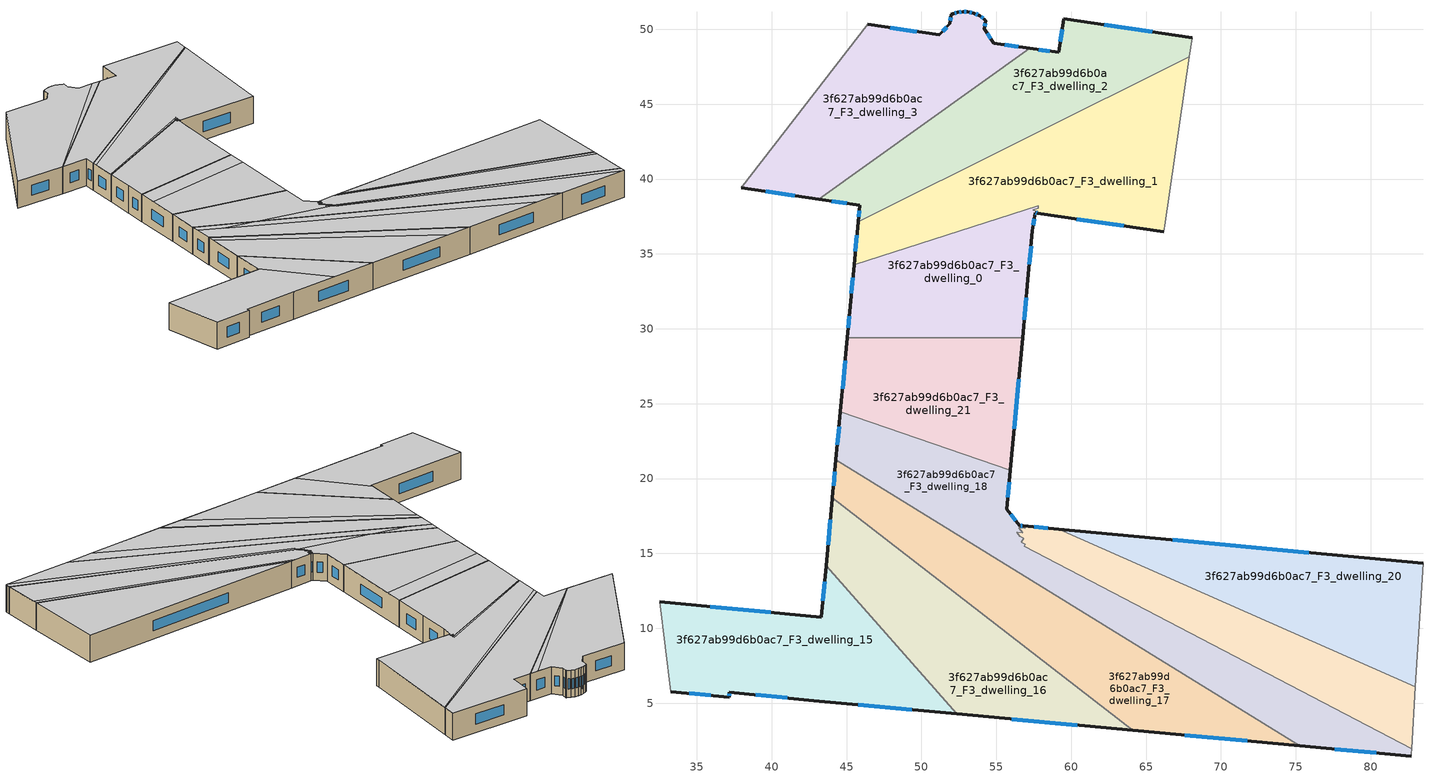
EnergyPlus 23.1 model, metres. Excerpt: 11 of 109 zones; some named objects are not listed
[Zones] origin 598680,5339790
3f627ab99d6b0ac7_F3_dwelling_0
 floor to 3f627ab99d6b0ac7_F2_dwelling_0 (EU_floor_Construction): 57.81,38.22 57.79,38.05 57.47,37.95 57.46,37.91 57.76,37.87 57.74,37.72 57.59,37.74 57.41,36.54 57.12,33.28 56.76,29.4 45.06,29.4 45.25,31.51 45.51,34.28 z9
 wall outside (EU_wall_Construction): 56.76,29.4 57.12,33.28 57.41,36.54 57.59,37.74 57.74,37.72 / 45.51,34.28 45.25,31.51 45.06,29.4 z9:12
 wall to 3f627ab99d6b0ac7_F3_dwelling_21 (EU_wall_Construction): 45.06,29.4 56.76,29.4 z9:12
 wall to 3f627ab99d6b0ac7_F3_dwelling_1 (EU_wall_Construction): 57.74,37.72 57.76,37.87 57.46,37.91 57.47,37.95 57.79,38.05 57.81,38.22 45.51,34.28 z9:12
 window (EU_Window_Construction): 57.64,37.74 57.69,37.73 / 57.47,36.92 57.53,37.36 / 57.21,34.3 57.32,35.52 / 56.87,30.62 57,32.07 / 45.19,30.85 45.12,30.06 / 45.43,33.41 45.33,32.38 z9.94:11.06
 ceiling to 3f627ab99d6b0ac7_F4_dwelling_0 (EU_floor_Construction): 56.76,29.4 57.12,33.28 57.41,36.54 57.59,37.74 57.74,37.72 57.76,37.87 57.46,37.91 57.49,38.11 45.51,34.28 45.25,31.51 45.06,29.4 z12
 ceiling to 3f627ab99d6b0ac7_F4_dwelling_1 (EU_floor_Construction): 57.79,38.05 57.81,38.22 57.49,38.11 57.47,37.93 57.47,37.95 z12
3f627ab99d6b0ac7_F3_dwelling_1
 floor to 3f627ab99d6b0ac7_F2_dwelling_1 (EU_floor_Construction): 67.9,48.16 66.23,36.89 66.17,36.48 57.74,37.72 57.76,37.87 57.46,37.91 57.47,37.95 57.79,38.05 57.81,38.22 45.51,34.28 45.77,37.14 z9
 wall outside (EU_wall_Construction): 57.74,37.72 66.17,36.48 / 45.77,37.14 45.51,34.28 z9:12
 wall to 3f627ab99d6b0ac7_F3_dwelling_2 (EU_wall_Construction): 67.9,48.16 45.77,37.14 z9:12
 wall adiabatic (EU_wall_Construction): 66.17,36.48 66.23,36.89 67.9,48.16 z9:12
 window (EU_Window_Construction): 60.38,37.33 63.53,36.87 / 45.69,36.24 45.59,35.18 z9.94:11.06
 ceiling to 3f627ab99d6b0ac7_F4_dwelling_1 (EU_floor_Construction): 66.17,36.48 66.23,36.89 67.88,48.04 45.73,36.64 45.53,34.42 57.85,38.47 57.82,38.3 57.51,38.2 57.49,38.11 57.81,38.22 57.79,38.05 57.47,37.95 57.46,37.91 57.76,37.87 57.74,37.72 z12
 ceiling to 3f627ab99d6b0ac7_F4_dwelling_0 (EU_floor_Construction): 57.49,38.11 57.51,38.2 57.82,38.3 57.85,38.47 45.53,34.42 45.51,34.28 z12
 ceiling to 3f627ab99d6b0ac7_F4_dwelling_2 (EU_floor_Construction): 67.88,48.04 67.9,48.16 45.77,37.14 45.73,36.64 z12
3f627ab99d6b0ac7_F3_dwelling_15
 floor to 3f627ab99d6b0ac7_F2_dwelling_15 (EU_floor_Construction): 43.64,14.2 52.36,4.29 42.8,5.18 37.16,5.73 37.16,5.41 33.28,5.78 32.51,11.76 43.32,10.76 z9
 wall outside (EU_wall_Construction): 33.28,5.78 37.16,5.41 37.16,5.73 42.8,5.18 52.36,4.29 / 43.64,14.2 43.32,10.76 32.51,11.76 z9:12
 wall to 3f627ab99d6b0ac7_F3_dwelling_14 (EU_wall_Construction): 32.51,11.76 33.28,5.78 z9:12
 wall to 3f627ab99d6b0ac7_F3_dwelling_16 (EU_wall_Construction): 52.36,4.29 43.64,14.2 z9:12
 window (EU_Window_Construction): 37.16,5.51 37.16,5.63 / 34.49,5.66 35.94,5.53 / 39.93,11.07 35.9,11.45 / 43.54,13.12 43.42,11.83 / 45.8,4.9 49.37,4.57 / 38.93,5.56 41.03,5.35 z9.94:11.06
 ceiling to 3f627ab99d6b0ac7_F4_dwelling_15 (EU_floor_Construction): 52.36,4.29 43.64,14.19 43.34,10.94 47.75,4.72 z12
 ceiling to 3f627ab99d6b0ac7_F4_dwelling_14 (EU_floor_Construction): 47.75,4.72 43.34,10.94 43.32,10.76 32.51,11.76 33.28,5.78 37.16,5.41 37.16,5.73 42.8,5.18 z12
3f627ab99d6b0ac7_F3_dwelling_16
 floor to 3f627ab99d6b0ac7_F2_dwelling_16 (EU_floor_Construction): 64.1,3.2 52.36,4.29 43.64,14.2 44.06,18.65 44.06,18.71 z9
 wall outside (EU_wall_Construction): 44.06,18.71 44.06,18.65 43.64,14.2 / 52.36,4.29 64.1,3.2 z9:12
 wall to 3f627ab99d6b0ac7_F3_dwelling_17 (EU_wall_Construction): 64.1,3.2 44.06,18.71 z9:12
 window (EU_Window_Construction): 43.93,17.26 43.77,15.59 / 56.04,3.95 60.42,3.54 z9.94:11.06
 ceiling to 3f627ab99d6b0ac7_F4_dwelling_16 (EU_floor_Construction): 64.1,3.2 44.06,18.71 43.99,17.99 61.53,3.43 z12
 ceiling to 3f627ab99d6b0ac7_F4_dwelling_15 (EU_floor_Construction): 61.53,3.43 43.99,17.99 43.64,14.19 52.36,4.29 z12
3f627ab99d6b0ac7_F3_dwelling_17
 floor to 3f627ab99d6b0ac7_F2_dwelling_17 (EU_floor_Construction): 75.26,2.16 64.1,3.2 44.06,18.71 44.3,21.26 z9
 wall outside (EU_wall_Construction): 64.1,3.2 75.26,2.16 / 44.3,21.26 44.06,18.71 z9:12
 wall to 3f627ab99d6b0ac7_F3_dwelling_18 (EU_wall_Construction): 75.26,2.16 44.3,21.26 z9:12
 window (EU_Window_Construction): 67.6,2.87 71.76,2.48 / 44.22,20.46 44.13,19.51 z9.94:11.06
 ceiling to 3f627ab99d6b0ac7_F4_dwelling_17 (EU_floor_Construction): 75.26,2.16 49.69,17.94 46.3,19.12 72.37,2.43 z12
 ceiling to 3f627ab99d6b0ac7_F4_dwelling_16 (EU_floor_Construction): 72.37,2.43 44.22,20.45 44.06,18.71 64.1,3.2 z12
 ceiling to 3f627ab99d6b0ac7_F4_dwelling_20 (EU_floor_Construction): 49.69,17.94 44.3,21.26 44.22,20.45 46.3,19.12 z12
3f627ab99d6b0ac7_F3_dwelling_18
 floor to 3f627ab99d6b0ac7_F2_dwelling_18 (EU_floor_Construction): 82.73,1.97 82.7,1.61 82.7,1.46 75.26,2.16 44.3,21.26 44.59,24.46 55.93,20.56 55.69,17.95 56.58,16.86 56.8,16.84 56.93,16.67 56.51,16.71 56.78,16.39 56.36,16.43 56.58,16.15 56.85,16.01 56.68,15.75 56.95,15.62 56.87,15.49 z9
 wall outside (EU_wall_Construction): 56.8,16.84 56.58,16.86 55.69,17.95 55.93,20.56 / 75.26,2.16 82.7,1.46 / 44.59,24.46 44.3,21.26 z9:12
 wall to 3f627ab99d6b0ac7_F3_dwelling_21 (EU_wall_Construction): 55.93,20.56 44.59,24.46 z9:12
 wall to 3f627ab99d6b0ac7_F3_dwelling_19 (EU_wall_Construction): 82.73,1.97 56.87,15.49 56.95,15.62 56.68,15.75 56.85,16.01 56.58,16.15 56.36,16.43 56.78,16.39 56.51,16.71 56.93,16.67 56.8,16.84 z9:12
 wall adiabatic (EU_wall_Construction): 82.7,1.46 82.7,1.61 82.73,1.97 z9:12
 window (EU_Window_Construction): 55.76,18.77 55.85,19.74 / 56.3,17.2 55.97,17.61 / 56.73,16.84 56.65,16.85 / 77.59,1.94 80.37,1.68 / 44.5,23.46 44.39,22.27 z9.94:11.06
 ceiling to 3f627ab99d6b0ac7_F4_dwelling_20 (EU_floor_Construction): 57.13,15.33 57.14,15.35 56.87,15.49 56.95,15.62 56.68,15.75 56.78,15.91 56.36,16.43 56.43,16.42 56.78,16.39 56.51,16.71 56.93,16.68 56.8,16.84 56.58,16.86 55.69,17.95 55.93,20.56 44.6,24.46 44.3,21.26 49.69,17.94 z12
 ceiling to 3f627ab99d6b0ac7_F4_dwelling_17 (EU_floor_Construction): 82.53,1.48 57.23,14.99 57.33,15.11 57.06,15.25 57.13,15.33 49.69,17.94 75.26,2.16 z12
 ceiling to 3f627ab99d6b0ac7_F4_dwelling_18 (EU_floor_Construction): 56.78,15.91 56.85,16.01 56.59,16.14 z12; 82.7,1.46 82.7,1.61 82.73,1.97 57.14,15.35 57.06,15.25 57.33,15.11 57.23,14.99 82.53,1.48 z12
3f627ab99d6b0ac7_F3_dwelling_19
 floor to 3f627ab99d6b0ac7_F2_dwelling_19 (EU_floor_Construction): 82.98,6.09 82.73,1.97 56.87,15.49 56.95,15.62 56.68,15.75 56.85,16.01 56.59,16.15 56.36,16.43 56.78,16.39 56.51,16.71 56.93,16.67 56.8,16.84 59.17,16.62 z9
 wall outside (EU_wall_Construction): 59.17,16.62 56.8,16.84 z9:12
 wall to 3f627ab99d6b0ac7_F3_dwelling_20 (EU_wall_Construction): 82.98,6.09 59.17,16.62 z9:12
 wall adiabatic (EU_wall_Construction): 82.73,1.97 82.98,6.09 z9:12
 window (EU_Window_Construction): 58.43,16.69 57.54,16.77 z9.94:11.06
 ceiling to 3f627ab99d6b0ac7_F4_dwelling_18 (EU_floor_Construction): 82.73,1.97 82.96,5.68 58.52,16.68 56.8,16.84 56.93,16.67 56.51,16.71 56.78,16.39 56.36,16.43 56.59,16.15 56.85,16.01 56.78,15.91 57,15.64 56.99,15.63 57.26,15.49 57.14,15.35 z12
 ceiling to 3f627ab99d6b0ac7_F4_dwelling_20 (EU_floor_Construction): 57.14,15.35 57.26,15.49 56.99,15.63 57,15.64 56.78,15.91 56.68,15.75 56.95,15.62 56.87,15.49 z12
 ceiling adiabatic (EU_roof_Construction): 82.96,5.68 82.98,6.09 59.17,16.62 58.52,16.68 z12
3f627ab99d6b0ac7_F3_dwelling_2
 floor to 3f627ab99d6b0ac7_F2_dwelling_2 (EU_floor_Construction): 68.09,49.44 67.9,48.16 45.77,37.14 45.87,38.25 43.16,38.65 57.24,48.73 59.17,48.46 59.52,50.7 z9
 wall outside (EU_wall_Construction): 68.09,49.44 59.52,50.7 59.17,48.46 57.24,48.73 / 43.16,38.65 45.87,38.25 45.77,37.14 z9:12
 wall adiabatic (EU_wall_Construction): 67.9,48.16 68.09,49.44 z9:12
 wall to 3f627ab99d6b0ac7_F3_dwelling_3 (EU_wall_Construction): 57.24,48.73 43.16,38.65 z9:12
 window (EU_Window_Construction): 65.4,49.84 62.2,50.31 / 45.84,37.9 45.8,37.49 / 44.01,38.52 45.02,38.37 / 58.57,48.54 57.85,48.65 / 59.41,50 59.28,49.16 z9.94:11.06
 ceiling to 3f627ab99d6b0ac7_F4_dwelling_2 (EU_floor_Construction): 67.9,48.16 68.09,49.44 59.52,50.7 59.17,48.46 57.24,48.73 43.16,38.65 45.87,38.25 45.77,37.14 z12
3f627ab99d6b0ac7_F3_dwelling_20
 floor to 3f627ab99d6b0ac7_F2_dwelling_20 (EU_floor_Construction): 83.49,14.36 82.98,6.09 59.17,16.62 z9
 wall outside (EU_wall_Construction): 83.49,14.36 59.17,16.62 z9:12
 wall adiabatic (EU_wall_Construction): 82.98,6.09 83.49,14.36 z9:12
 window (EU_Window_Construction): 75.87,15.06 66.8,15.91 z9.94:11.06
 ceiling adiabatic (EU_roof_Construction): 82.98,6.09 83.49,14.36 59.17,16.62 z12
3f627ab99d6b0ac7_F3_dwelling_21
 floor to 3f627ab99d6b0ac7_F2_dwelling_21 (EU_floor_Construction): 56.76,29.4 55.93,20.56 44.59,24.46 45.06,29.4 z9
 wall outside (EU_wall_Construction): 45.06,29.4 44.59,24.46 / 55.93,20.56 56.76,29.4 z9:12
 window (EU_Window_Construction): 44.91,27.86 44.74,26.01 / 56.19,23.33 56.5,26.63 z9.94:11.06
 ceiling to 3f627ab99d6b0ac7_F4_dwelling_20 (EU_floor_Construction): 55.93,20.56 56.58,27.55 44.88,27.55 44.6,24.46 z12
 ceiling to 3f627ab99d6b0ac7_F4_dwelling_0 (EU_floor_Construction): 56.58,27.55 56.76,29.4 45.06,29.4 44.88,27.55 z12
3f627ab99d6b0ac7_F3_dwelling_3
 floor to 3f627ab99d6b0ac7_F2_dwelling_3 (EU_floor_Construction): 57.24,48.73 43.16,38.65 37.98,39.41 46.43,50.34 51.19,49.63 51.9,50.36 52.01,51.01 52.09,51.04 52.13,51.05 52.44,51.13 52.76,51.17 53.09,51.16 53.5,51.08 53.9,50.91 54.24,50.65 54.26,50.63 54.28,50.61 54.3,50.58 54.21,50.04 54.82,49.07 z9
 wall outside (EU_wall_Construction): 57.24,48.73 54.82,49.07 54.21,50.04 54.3,50.58 54.28,50.61 54.26,50.63 54.24,50.65 53.9,50.91 53.5,51.08 53.09,51.16 52.76,51.17 52.44,51.13 52.13,51.05 52.09,51.04 52.01,51.01 51.9,50.36 51.19,49.63 46.43,50.34 / 37.98,39.41 43.16,38.65 z9:12
 wall to 3f627ab99d6b0ac7_F3_dwelling_4 (EU_wall_Construction): 46.43,50.34 37.98,39.41 z9:12
 window (EU_Window_Construction): 51.98,50.81 51.94,50.56 / 52.34,51.11 52.23,51.08 / 52.66,51.16 52.54,51.15 / 52.99,51.16 52.86,51.16 / 53.37,51.1 53.22,51.13 / 53.77,50.96 53.62,51.03 / 54.13,50.73 54,50.83 / 54.24,50.21 54.27,50.41 / 54.63,49.38 54.4,49.74 / 56.48,48.84 55.58,48.97 / 39.61,39.17 41.54,38.89 / 49.69,49.85 47.92,50.12 / 51.68,50.13 51.41,49.86 z9.94:11.06
 ceiling to 3f627ab99d6b0ac7_F4_dwelling_3 (EU_floor_Construction): 56.31,48.86 54.82,49.07 54.21,50.04 54.3,50.58 54.28,50.61 54.26,50.63 54.24,50.65 53.9,50.91 53.5,51.08 53.09,51.16 52.76,51.17 52.44,51.13 52.13,51.05 52.09,51.04 52.01,51.01 51.9,50.36 51.19,49.63 46.43,50.34 37.98,39.41 43.08,38.66 z12
 ceiling to 3f627ab99d6b0ac7_F4_dwelling_2 (EU_floor_Construction): 57.24,48.73 56.31,48.86 43.08,38.66 43.16,38.65 z12
[Building]
EU S2 Campaign: North Axis=0; Terrain=City; Solar Distribution=FullExterior
[Site:Location]
Vienna: Latitude=48; Longitude=16.5; Time Zone=1; Elevation=183
[SizingPeriod:WeatherFileDays]
AnnualSizingPeriod: Begin Month=1; Begin Day of Month=1; End Month=12; End Day of Month=31; Day of Week for Start Day=Monday; Use Weather File Daylight Saving Period=No; Use Weather File Rain and Snow Indicators=No
[MATERIAL]
EU_InternalMass_Material: Roughness=MediumRough; Thickness=0.1; Conductivity=1; Density=1800; Specific Heat=900; Thermal Absorptance=0.9; Solar Absorptance=0.7; Visible Absorptance=0.7
[MATERIAL:NOMASS] Roughness=MediumRough; Thermal Absorptance=0.9; Solar Absorptance=0.7; Visible Absorptance=0.7
Name | Thermal Resistance
EU_wall_NoMass | 0.914258
EU_roof_NoMass | 0.954009
EU_floor_NoMass | 1.09711
[WINDOWMATERIAL:SIMPLEGLAZINGSYSTEM]
EU_Window_SimpleGlazing: UFactor=2.09642; Solar Heat Gain Coefficient=0.65; Visible Transmittance=0.65
[CONSTRUCTION]
EU_wall_Construction: EU_wall_NoMass
EU_roof_Construction: EU_roof_NoMass
EU_floor_Construction: EU_floor_NoMass
EU_Window_Construction: EU_Window_SimpleGlazing
EU_InternalMass_Construction: EU_InternalMass_Material
[ZONE] Type=1; Multiplier=1; Ceiling Height=autocalculate; Floor Area=autocalculate; Part of Total Floor Area=Yes
Name | Volume
3f627ab99d6b0ac7_F3_dwelling_0 | 239.164
3f627ab99d6b0ac7_F3_dwelling_1 | 371.84
3f627ab99d6b0ac7_F3_dwelling_15 | 305.506
3f627ab99d6b0ac7_F3_dwelling_16 | 305.478
3f627ab99d6b0ac7_F3_dwelling_17 | 353.829
3f627ab99d6b0ac7_F3_dwelling_18 | 381.595
3f627ab99d6b0ac7_F3_dwelling_19 | 246.897
3f627ab99d6b0ac7_F3_dwelling_2 | 305.7
3f627ab99d6b0ac7_F3_dwelling_20 | 303.207
3f627ab99d6b0ac7_F3_dwelling_21 | 241.925
3f627ab99d6b0ac7_F3_dwelling_3 | 305.278
[INTERNALMASS] Construction=EU_InternalMass_Construction
Name | Zone or ZoneList | Surface Area
3f627ab99d6b0ac7_F3_dwelling_0_EU_InternalMass | 3f627ab99d6b0ac7_F3_dwelling_0 | 79.7212
3f627ab99d6b0ac7_F3_dwelling_1_EU_InternalMass | 3f627ab99d6b0ac7_F3_dwelling_1 | 123.945
3f627ab99d6b0ac7_F3_dwelling_2_EU_InternalMass | 3f627ab99d6b0ac7_F3_dwelling_2 | 101.901
3f627ab99d6b0ac7_F3_dwelling_3_EU_InternalMass | 3f627ab99d6b0ac7_F3_dwelling_3 | 101.759
3f627ab99d6b0ac7_F3_dwelling_15_EU_InternalMass | 3f627ab99d6b0ac7_F3_dwelling_15 | 101.832
3f627ab99d6b0ac7_F3_dwelling_16_EU_InternalMass | 3f627ab99d6b0ac7_F3_dwelling_16 | 101.825
3f627ab99d6b0ac7_F3_dwelling_17_EU_InternalMass | 3f627ab99d6b0ac7_F3_dwelling_17 | 117.942
3f627ab99d6b0ac7_F3_dwelling_18_EU_InternalMass | 3f627ab99d6b0ac7_F3_dwelling_18 | 127.199
3f627ab99d6b0ac7_F3_dwelling_19_EU_InternalMass | 3f627ab99d6b0ac7_F3_dwelling_19 | 82.3
3f627ab99d6b0ac7_F3_dwelling_20_EU_InternalMass | 3f627ab99d6b0ac7_F3_dwelling_20 | 101.069
3f627ab99d6b0ac7_F3_dwelling_21_EU_InternalMass | 3f627ab99d6b0ac7_F3_dwelling_21 | 80.6418
[OTHEREQUIPMENT] Fuel Type=Electricity; Design Level Calculation Method=Watts/Area; Power per Zone Floor Area=1; Fraction Latent=0; Fraction Radiant=0; Fraction Lost=0; Carbon Dioxide Generation Rate=0; EndUse Subcategory=EU_Step8_InternalGains
Name | Zone or ZoneList or Space or SpaceList | Schedule
EU_Step8_InternalGain_3f627ab99d6b0ac7_F3_dwelling_0_f000 | 3f627ab99d6b0ac7_F3_dwelling_0 | EU_Step8_GainSchedule_3f627ab99d6b0ac7_F3_dwelling_0_f000
EU_Step8_InternalGain_3f627ab99d6b0ac7_F3_dwelling_1_f000 | 3f627ab99d6b0ac7_F3_dwelling_1 | EU_Step8_GainSchedule_3f627ab99d6b0ac7_F3_dwelling_1_f000
EU_Step8_InternalGain_3f627ab99d6b0ac7_F3_dwelling_2_f000 | 3f627ab99d6b0ac7_F3_dwelling_2 | EU_Step8_GainSchedule_3f627ab99d6b0ac7_F3_dwelling_2_f000
EU_Step8_InternalGain_3f627ab99d6b0ac7_F3_dwelling_3_f000 | 3f627ab99d6b0ac7_F3_dwelling_3 | EU_Step8_GainSchedule_3f627ab99d6b0ac7_F3_dwelling_3_f000
EU_Step8_InternalGain_3f627ab99d6b0ac7_F3_dwelling_15_f000 | 3f627ab99d6b0ac7_F3_dwelling_15 | EU_Step8_GainSchedule_3f627ab99d6b0ac7_F3_dwelling_15_f000
EU_Step8_InternalGain_3f627ab99d6b0ac7_F3_dwelling_16_f000 | 3f627ab99d6b0ac7_F3_dwelling_16 | EU_Step8_GainSchedule_3f627ab99d6b0ac7_F3_dwelling_16_f000
EU_Step8_InternalGain_3f627ab99d6b0ac7_F3_dwelling_17_f000 | 3f627ab99d6b0ac7_F3_dwelling_17 | EU_Step8_GainSchedule_3f627ab99d6b0ac7_F3_dwelling_17_f000
EU_Step8_InternalGain_3f627ab99d6b0ac7_F3_dwelling_18_f000 | 3f627ab99d6b0ac7_F3_dwelling_18 | EU_Step8_GainSchedule_3f627ab99d6b0ac7_F3_dwelling_18_f000
EU_Step8_InternalGain_3f627ab99d6b0ac7_F3_dwelling_19_f000 | 3f627ab99d6b0ac7_F3_dwelling_19 | EU_Step8_GainSchedule_3f627ab99d6b0ac7_F3_dwelling_19_f000
EU_Step8_InternalGain_3f627ab99d6b0ac7_F3_dwelling_20_f000 | 3f627ab99d6b0ac7_F3_dwelling_20 | EU_Step8_GainSchedule_3f627ab99d6b0ac7_F3_dwelling_20_f000
EU_Step8_InternalGain_3f627ab99d6b0ac7_F3_dwelling_21_f000 | 3f627ab99d6b0ac7_F3_dwelling_21 | EU_Step8_GainSchedule_3f627ab99d6b0ac7_F3_dwelling_21_f000
[ZONEVENTILATION:DESIGNFLOWRATE] Schedule=EU_AlwaysOn; Design Flow Rate Calculation Method=AirChanges/Hour; Air Changes per Hour=0.546891; Ventilation Type=Natural; Fan Pressure Rise=0; Fan Total Efficiency=1; Constant Term Coefficient=1; Temperature Term Coefficient=0; Velocity Term Coefficient=0; Velocity Squared Term Coefficient=0; Minimum Indoor Temperature=-100; Maximum Indoor Temperature=100; Delta Temperature=-100; Minimum Outdoor Temperature=-100; Maximum Outdoor Temperature=100; Maximum Wind Speed=40
Name | Zone or ZoneList or Space or SpaceList
EU_ConstantAir_3f627ab99d6b0ac7_F3_dwelling_0 | 3f627ab99d6b0ac7_F3_dwelling_0
EU_ConstantAir_3f627ab99d6b0ac7_F3_dwelling_1 | 3f627ab99d6b0ac7_F3_dwelling_1
EU_ConstantAir_3f627ab99d6b0ac7_F3_dwelling_2 | 3f627ab99d6b0ac7_F3_dwelling_2
EU_ConstantAir_3f627ab99d6b0ac7_F3_dwelling_3 | 3f627ab99d6b0ac7_F3_dwelling_3
EU_ConstantAir_3f627ab99d6b0ac7_F3_dwelling_15 | 3f627ab99d6b0ac7_F3_dwelling_15
EU_ConstantAir_3f627ab99d6b0ac7_F3_dwelling_16 | 3f627ab99d6b0ac7_F3_dwelling_16
EU_ConstantAir_3f627ab99d6b0ac7_F3_dwelling_17 | 3f627ab99d6b0ac7_F3_dwelling_17
EU_ConstantAir_3f627ab99d6b0ac7_F3_dwelling_18 | 3f627ab99d6b0ac7_F3_dwelling_18
EU_ConstantAir_3f627ab99d6b0ac7_F3_dwelling_19 | 3f627ab99d6b0ac7_F3_dwelling_19
EU_ConstantAir_3f627ab99d6b0ac7_F3_dwelling_20 | 3f627ab99d6b0ac7_F3_dwelling_20
EU_ConstantAir_3f627ab99d6b0ac7_F3_dwelling_21 | 3f627ab99d6b0ac7_F3_dwelling_21
[HVACTEMPLATE:ZONE:IDEALLOADSAIRSYSTEM] System Availability Schedule=EU_AlwaysOn; Maximum Heating Supply Air Temperature=50; Minimum Cooling Supply Air Temperature=13; Maximum Heating Supply Air Humidity Ratio=0.0156; Minimum Cooling Supply Air Humidity Ratio=0.0077; Heating Limit=NoLimit; Cooling Limit=NoLimit; Heating Availability Schedule=EU_AlwaysOn; Cooling Availability Schedule=EU_CoolingOff; Dehumidification Control Type=ConstantSensibleHeatRatio; Cooling Sensible Heat Ratio=0.7; Dehumidification Setpoint=60; Humidification Control Type=None; Humidification Setpoint=30; Outdoor Air Method=None; Outdoor Air Flow Rate per Person=0.00944; Outdoor Air Flow Rate per Zone Floor Area=0; Outdoor Air Flow Rate per Zone=0; Demand Controlled Ventilation Type=None; Outdoor Air Economizer Type=NoEconomizer; Heat Recovery Type=None; Sensible Heat Recovery Effectiveness=0.7; Latent Heat Recovery Effectiveness=0.65
Name | Template Thermostat
3f627ab99d6b0ac7_F3_dwelling_0 | EU_HeatOnly_3f627ab99d6b0ac7_F3_dwelling_0
3f627ab99d6b0ac7_F3_dwelling_1 | EU_HeatOnly_3f627ab99d6b0ac7_F3_dwelling_1
3f627ab99d6b0ac7_F3_dwelling_2 | EU_HeatOnly_3f627ab99d6b0ac7_F3_dwelling_2
3f627ab99d6b0ac7_F3_dwelling_3 | EU_HeatOnly_3f627ab99d6b0ac7_F3_dwelling_3
3f627ab99d6b0ac7_F3_dwelling_15 | EU_HeatOnly_3f627ab99d6b0ac7_F3_dwelling_15
3f627ab99d6b0ac7_F3_dwelling_16 | EU_HeatOnly_3f627ab99d6b0ac7_F3_dwelling_16
3f627ab99d6b0ac7_F3_dwelling_17 | EU_HeatOnly_3f627ab99d6b0ac7_F3_dwelling_17
3f627ab99d6b0ac7_F3_dwelling_18 | EU_HeatOnly_3f627ab99d6b0ac7_F3_dwelling_18
3f627ab99d6b0ac7_F3_dwelling_19 | EU_HeatOnly_3f627ab99d6b0ac7_F3_dwelling_19
3f627ab99d6b0ac7_F3_dwelling_20 | EU_HeatOnly_3f627ab99d6b0ac7_F3_dwelling_20
3f627ab99d6b0ac7_F3_dwelling_21 | EU_HeatOnly_3f627ab99d6b0ac7_F3_dwelling_21
[SIZING:ZONE] Zone Cooling Design Supply Air Temperature Input Method=SupplyAirTemperature; Zone Cooling Design Supply Air Temperature=13; Zone Heating Design Supply Air Temperature Input Method=SupplyAirTemperature; Zone Heating Design Supply Air Temperature=50; Zone Cooling Design Supply Air Humidity Ratio=0.008; Zone Heating Design Supply Air Humidity Ratio=0.008; Cooling Design Air Flow Method=DesignDay; Cooling Design Air Flow Rate=0; Cooling Minimum Air Flow per Zone Floor Area=0.000762; Cooling Minimum Air Flow=0; Cooling Minimum Air Flow Fraction=0.2; Heating Design Air Flow Method=DesignDay; Heating Design Air Flow Rate=0; Heating Maximum Air Flow per Zone Floor Area=0.002032; Heating Maximum Air Flow=0.141576; Heating Maximum Air Flow Fraction=0.3; Account for Dedicated Outdoor Air System=No; Dedicated Outdoor Air System Control Strategy=NeutralSupplyAir; Dedicated Outdoor Air Low Setpoint Temperature for Design=autosize; Dedicated Outdoor Air High Setpoint Temperature for Design=autosize; Zone Load Sizing Method=Sensible Load Only No Latent Load; Zone Latent Cooling Design Supply Air Humidity Ratio Input Method=HumidityRatioDifference; Zone Cooling Design Supply Air Humidity Ratio Difference=0.005; Zone Latent Heating Design Supply Air Humidity Ratio Input Method=HumidityRatioDifference; Zone Humidification Design Supply Air Humidity Ratio Difference=0.005
3f627ab99d6b0ac7_F3_dwelling_0; 3f627ab99d6b0ac7_F3_dwelling_1; 3f627ab99d6b0ac7_F3_dwelling_2; 3f627ab99d6b0ac7_F3_dwelling_3; 3f627ab99d6b0ac7_F3_dwelling_15; 3f627ab99d6b0ac7_F3_dwelling_16; 3f627ab99d6b0ac7_F3_dwelling_17; 3f627ab99d6b0ac7_F3_dwelling_18; 3f627ab99d6b0ac7_F3_dwelling_19; 3f627ab99d6b0ac7_F3_dwelling_20; 3f627ab99d6b0ac7_F3_dwelling_21
[SCHEDULE:CONSTANT]
Name | Hourly Value
EU_AlwaysOn | 1
EU_CoolingOff | 0
[SCHEDULE:FILE] Column Number=1; Rows to Skip at Top=0; Number of Hours of Data=8760; Column Separator=Comma; Interpolate to Timestep=No; Minutes per Item=60; Adjust Schedule for Daylight Savings=Yes
Name | File
EU_Step8_GainSchedule_3f627ab99d6b0ac7_F3_dwelling_0_f000 | ../../schedules/3f627ab99d6b0ac7/3f627ab99d6b0ac7_F3_dwelling_0_f000_gain.csv
EU_Step8_GainSchedule_3f627ab99d6b0ac7_F3_dwelling_1_f000 | ../../schedules/3f627ab99d6b0ac7/3f627ab99d6b0ac7_F3_dwelling_1_f000_gain.csv
EU_Step8_GainSchedule_3f627ab99d6b0ac7_F3_dwelling_2_f000 | ../../schedules/3f627ab99d6b0ac7/3f627ab99d6b0ac7_F3_dwelling_2_f000_gain.csv
EU_Step8_GainSchedule_3f627ab99d6b0ac7_F3_dwelling_3_f000 | ../../schedules/3f627ab99d6b0ac7/3f627ab99d6b0ac7_F3_dwelling_3_f000_gain.csv
EU_Step8_GainSchedule_3f627ab99d6b0ac7_F3_dwelling_15_f000 | ../../schedules/3f627ab99d6b0ac7/3f627ab99d6b0ac7_F3_dwelling_15_f000_gain.csv
EU_Step8_GainSchedule_3f627ab99d6b0ac7_F3_dwelling_16_f000 | ../../schedules/3f627ab99d6b0ac7/3f627ab99d6b0ac7_F3_dwelling_16_f000_gain.csv
EU_Step8_GainSchedule_3f627ab99d6b0ac7_F3_dwelling_17_f000 | ../../schedules/3f627ab99d6b0ac7/3f627ab99d6b0ac7_F3_dwelling_17_f000_gain.csv
EU_Step8_GainSchedule_3f627ab99d6b0ac7_F3_dwelling_18_f000 | ../../schedules/3f627ab99d6b0ac7/3f627ab99d6b0ac7_F3_dwelling_18_f000_gain.csv
EU_Step8_GainSchedule_3f627ab99d6b0ac7_F3_dwelling_19_f000 | ../../schedules/3f627ab99d6b0ac7/3f627ab99d6b0ac7_F3_dwelling_19_f000_gain.csv
EU_Step8_GainSchedule_3f627ab99d6b0ac7_F3_dwelling_20_f000 | ../../schedules/3f627ab99d6b0ac7/3f627ab99d6b0ac7_F3_dwelling_20_f000_gain.csv
EU_Step8_GainSchedule_3f627ab99d6b0ac7_F3_dwelling_21_f000 | ../../schedules/3f627ab99d6b0ac7/3f627ab99d6b0ac7_F3_dwelling_21_f000_gain.csv
